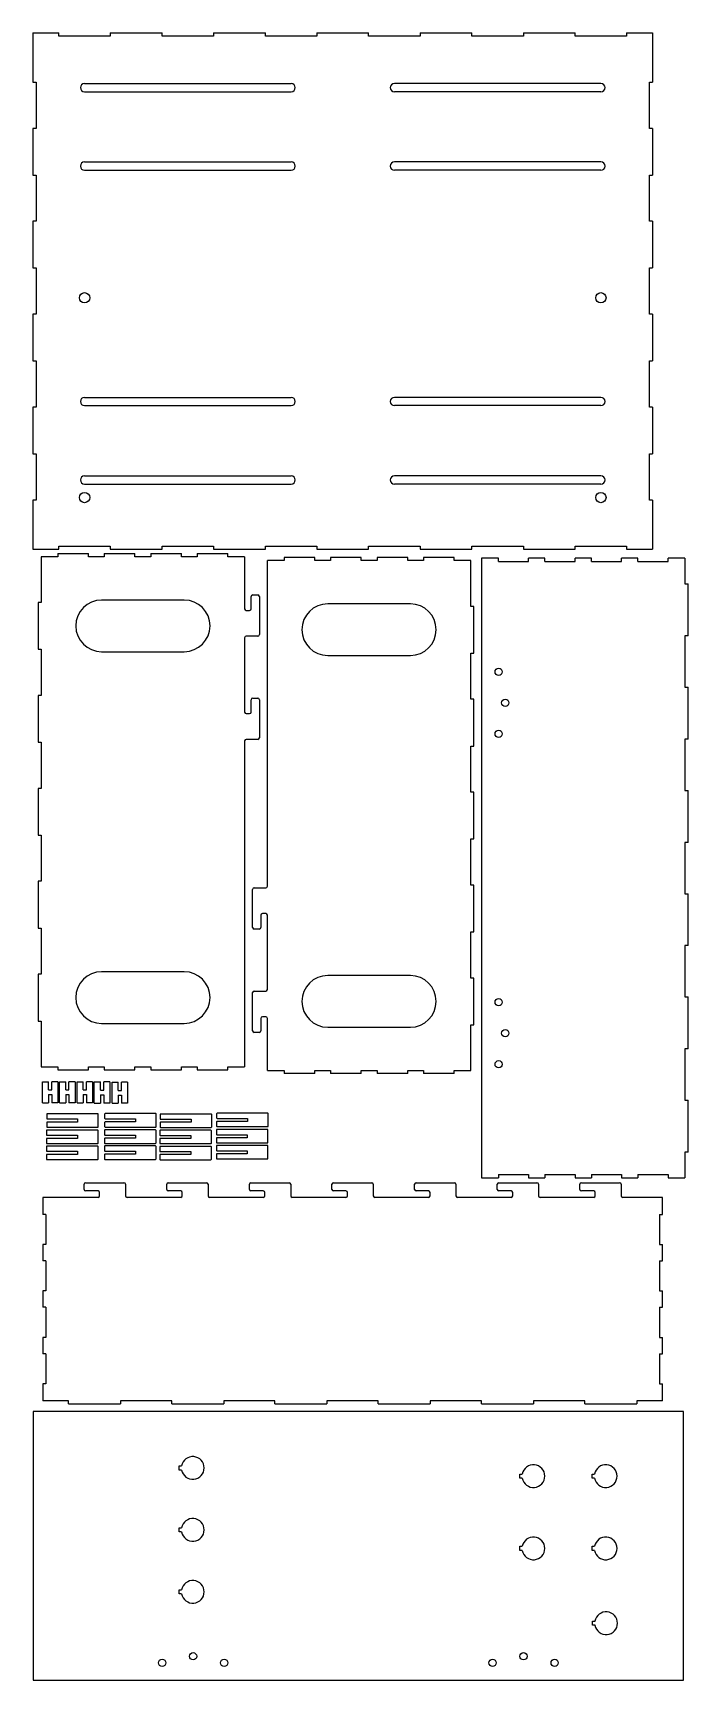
# Model space of a CAD drawing. Header units: millimetres. Extents: x 2 to 637, y 2 to 1597.
import ezdxf

# ---------------------------------------------------------------- set-up
doc = ezdxf.new("R2010")
doc.units = ezdxf.units.MM

msp = doc.modelspace()

# ---------------------------------------------------------------- linework, layer by layer
at = {"color": 7, "linetype": 'Continuous', "lineweight": 25}
for p, q in [((2.1, 1597.1), (2.1, 1549.5)), ((2.1, 1597.1), (27.2, 1597.1)), ((27.2, 1594.1), (27.2, 1597.1)), ((77, 1597.1), (77, 1594.1)), ((77, 1597.1), (127.2, 1597.1)), ((127.2, 1594.1), (127.2, 1597.1)), ((177, 1597.1), (177, 1594.1)), ((177, 1597.1), (227.2, 1597.1)), ((227.2, 1594.1), (227.2, 1597.1)), ((277, 1597.1), (277, 1594.1)), ((277, 1597.1), (327.2, 1597.1)), ((327.2, 1594.1), (327.2, 1597.1)), ((377, 1597.1), (377, 1594.1)), ((377, 1597.1), (427.2, 1597.1)), ((427.2, 1594.1), (427.2, 1597.1)), ((477, 1597.1), (477, 1594.1)), ((477, 1597.1), (527.2, 1597.1)), ((527.2, 1594.1), (527.2, 1597.1)), ((577, 1597.1), (577, 1594.1)), ((577, 1597.1), (602.1, 1597.1)), ((602.1, 1597.1), (602.1, 1549.5)), ((77, 1594.1), (27.2, 1594.1)), ((177, 1594.1), (127.2, 1594.1)), ((277, 1594.1), (227.2, 1594.1)), ((377, 1594.1), (327.2, 1594.1)), ((477, 1594.1), (427.2, 1594.1)), ((577, 1594.1), (527.2, 1594.1)), ((2.1, 1549.5), (5.1, 1549.5)), ((5.1, 1549.5), (5.1, 1504.7)), ((52.1, 1548.1), (252.1, 1548.1)), ((552.1, 1548.1), (352.1, 1548.1)), ((599.1, 1504.7), (599.1, 1549.5)), ((599.1, 1549.5), (602.1, 1549.5)), ((52.1, 1540.1), (252.1, 1540.1)), ((552.1, 1540.1), (352.1, 1540.1)), ((5.1, 1504.7), (2.1, 1504.7)), ((2.1, 1504.7), (2.1, 1459.5)), ((602.1, 1504.7), (599.1, 1504.7)), ((602.1, 1504.7), (602.1, 1459.5)), ((52.1, 1472.1), (252.1, 1472.1)), ((552.1, 1472.1), (352.1, 1472.1)), ((2.1, 1459.5), (5.1, 1459.5)), ((5.1, 1459.5), (5.1, 1414.7)), ((52.1, 1464.1), (252.1, 1464.1)), ((552.1, 1464.1), (352.1, 1464.1)), ((599.1, 1459.5), (602.1, 1459.5)), ((599.1, 1414.7), (599.1, 1459.5)), ((5.1, 1414.7), (2.1, 1414.7)), ((2.1, 1414.7), (2.1, 1369.5)), ((602.1, 1414.7), (599.1, 1414.7)), ((602.1, 1414.7), (602.1, 1369.5)), ((2.1, 1369.5), (5.1, 1369.5)), ((5.1, 1369.5), (5.1, 1324.7)), ((599.1, 1369.5), (602.1, 1369.5)), ((599.1, 1324.7), (599.1, 1369.5)), ((5.1, 1324.7), (2.1, 1324.7)), ((2.1, 1324.7), (2.1, 1279.5)), ((602.1, 1324.7), (599.1, 1324.7)), ((602.1, 1324.7), (602.1, 1279.5)), ((2.1, 1279.5), (5.1, 1279.5)), ((5.1, 1279.5), (5.1, 1234.7)), ((599.1, 1279.5), (602.1, 1279.5)), ((599.1, 1234.7), (599.1, 1279.5)), ((5.1, 1234.7), (2.1, 1234.7)), ((2.1, 1234.7), (2.1, 1189.5)), ((52.1, 1244.1), (252.1, 1244.1)), ((52.1, 1236.1), (252.1, 1236.1)), ((552.1, 1244.1), (352.1, 1244.1)), ((552.1, 1236.1), (352.1, 1236.1)), ((602.1, 1234.7), (599.1, 1234.7)), ((602.1, 1234.7), (602.1, 1189.5)), ((2.1, 1189.5), (5.1, 1189.5)), ((5.1, 1189.5), (5.1, 1144.7)), ((599.1, 1189.5), (602.1, 1189.5)), ((599.1, 1144.7), (599.1, 1189.5)), ((52.1, 1168.1), (252.1, 1168.1)), ((552.1, 1168.1), (352.1, 1168.1)), ((52.1, 1160.1), (252.1, 1160.1)), ((552.1, 1160.1), (352.1, 1160.1)), ((5.1, 1144.7), (2.1, 1144.7)), ((2.1, 1144.7), (2.1, 1097.1)), ((602.1, 1144.7), (599.1, 1144.7)), ((602.1, 1144.7), (602.1, 1097.1)), ((2.1, 1097.1), (27.2, 1097.1)), ((10.1, 1089.8), (10.1, 1045.4)), ((26.2, 1089.8), (10.1, 1089.8)), ((26.2, 1092.8), (26.2, 1089.8)), ((26.2, 1092.8), (55.9, 1092.8)), ((27.2, 1100.1), (77, 1100.1)), ((27.2, 1097.1), (27.2, 1100.1)), ((55.9, 1089.8), (55.9, 1092.8)), ((71.2, 1089.8), (55.9, 1089.8)), ((71.2, 1092.8), (71.2, 1089.8)), ((71.2, 1092.8), (100.9, 1092.8)), ((77, 1100.1), (77, 1097.1)), ((77, 1097.1), (127.2, 1097.1)), ((100.9, 1089.8), (100.9, 1092.8)), ((116.2, 1089.8), (100.9, 1089.8)), ((116.2, 1092.8), (116.2, 1089.8)), ((116.2, 1092.8), (145.9, 1092.8)), ((127.2, 1100.1), (177, 1100.1)), ((127.2, 1097.1), (127.2, 1100.1)), ((145.9, 1089.8), (145.9, 1092.8)), ((161.2, 1089.8), (145.9, 1089.8)), ((161.2, 1092.8), (161.2, 1089.8)), ((161.2, 1092.8), (190.9, 1092.8)), ((177, 1100.1), (177, 1097.1)), ((177, 1097.1), (227.2, 1097.1)), ((190.9, 1089.8), (190.9, 1092.8)), ((207.1, 1089.8), (190.9, 1089.8)), ((207.1, 1089.8), (207.1, 1039.3)), ((227.2, 1100.1), (277, 1100.1)), ((227.2, 1097.1), (227.2, 1100.1)), ((245.3, 1086.1), (229.1, 1086.1)), ((229.1, 770.6), (229.1, 1086.1)), ((245.3, 1089.1), (245.3, 1086.1)), ((275, 1089.1), (245.3, 1089.1)), ((275, 1086.1), (275, 1089.1)), ((290.3, 1086.1), (275, 1086.1)), ((277, 1100.1), (277, 1097.1)), ((277, 1097.1), (327.2, 1097.1)), ((290.3, 1089.1), (290.3, 1086.1)), ((320, 1089.1), (290.3, 1089.1)), ((320, 1086.1), (320, 1089.1)), ((335.3, 1086.1), (320, 1086.1)), ((327.2, 1100.1), (377, 1100.1)), ((327.2, 1097.1), (327.2, 1100.1)), ((335.3, 1089.1), (335.3, 1086.1)), ((365, 1089.1), (335.3, 1089.1)), ((365, 1086.1), (365, 1089.1)), ((380.3, 1086.1), (365, 1086.1)), ((377, 1100.1), (377, 1097.1)), ((377, 1097.1), (427.2, 1097.1)), ((380.3, 1089.1), (380.3, 1086.1)), ((410, 1089.1), (380.3, 1089.1)), ((410, 1086.1), (410, 1089.1)), ((426.1, 1086.1), (410, 1086.1)), ((426.1, 1041.7), (426.1, 1086.1)), ((427.2, 1100.1), (477, 1100.1)), ((427.2, 1097.1), (427.2, 1100.1)), ((436.5, 1088.3), (436.5, 488.3)), ((452.9, 1088.3), (436.5, 1088.3)), ((452.9, 1085.3), (452.9, 1088.3)), ((452.9, 1085.3), (482.1, 1085.3)), ((477, 1100.1), (477, 1097.1)), ((477, 1097.1), (527.2, 1097.1)), ((482.1, 1085.3), (482.1, 1088.3)), ((497.9, 1088.3), (482.1, 1088.3)), ((497.9, 1085.3), (497.9, 1088.3)), ((497.9, 1085.3), (527.1, 1085.3)), ((527.1, 1085.3), (527.1, 1088.3)), ((542.9, 1088.3), (527.1, 1088.3)), ((527.2, 1100.1), (577, 1100.1)), ((527.2, 1097.1), (527.2, 1100.1)), ((542.9, 1085.3), (542.9, 1088.3)), ((542.9, 1085.3), (572.1, 1085.3)), ((572.1, 1085.3), (572.1, 1088.3)), ((587.9, 1088.3), (572.1, 1088.3)), ((577, 1100.1), (577, 1097.1)), ((577, 1097.1), (602.1, 1097.1)), ((587.9, 1085.3), (587.9, 1088.3)), ((587.9, 1085.3), (617.1, 1085.3)), ((617.1, 1085.3), (617.1, 1088.3)), ((633.5, 1088.3), (617.1, 1088.3)), ((633.5, 1088.3), (633.5, 1063.4)), ((633.5, 1063.4), (636.5, 1063.4)), ((636.5, 1013.1), (636.5, 1063.4)), ((10.1, 1045.4), (7.1, 1045.4)), ((7.1, 1045.4), (7.1, 1000.1)), ((148.6, 1047.8), (68.6, 1047.8)), ((208.6, 1037.8), (211.9, 1037.8)), ((213.4, 1039.3), (213.4, 1051.3)), ((214.9, 1052.8), (219.9, 1052.8)), ((221.4, 1051.3), (221.4, 1014.3)), ((367.6, 1044.1), (287.6, 1044.1)), ((429.1, 1041.7), (426.1, 1041.7)), ((429.1, 996.4), (429.1, 1041.7)), ((207.1, 1011.3), (207.1, 939.3)), ((219.9, 1012.8), (208.6, 1012.8)), ((636.5, 1013.1), (633.5, 1013.1)), ((633.5, 1013.1), (633.5, 963.4)), ((7.1, 1000.1), (10.1, 1000.1)), ((10.1, 1000.1), (10.1, 955.4)), ((68.6, 997.8), (148.6, 997.8)), ((287.6, 994.1), (367.6, 994.1)), ((426.1, 996.4), (429.1, 996.4)), ((426.1, 951.7), (426.1, 996.4)), ((633.5, 963.4), (636.5, 963.4)), ((636.5, 913.1), (636.5, 963.4)), ((10.1, 955.4), (7.1, 955.4)), ((7.1, 955.4), (7.1, 910.1)), ((213.4, 939.3), (213.4, 951.3)), ((214.9, 952.8), (219.9, 952.8)), ((221.4, 951.3), (221.4, 914.3)), ((429.1, 951.7), (426.1, 951.7)), ((429.1, 906.4), (429.1, 951.7)), ((208.6, 937.8), (211.9, 937.8)), ((7.1, 910.1), (10.1, 910.1)), ((10.1, 910.1), (10.1, 865.4)), ((207.1, 911.3), (207.1, 595.8)), ((219.9, 912.8), (208.6, 912.8)), ((636.5, 913.1), (633.5, 913.1)), ((633.5, 913.1), (633.5, 863.4)), ((426.1, 906.4), (429.1, 906.4)), ((426.1, 861.7), (426.1, 906.4)), ((10.1, 865.4), (7.1, 865.4)), ((7.1, 865.4), (7.1, 820.1)), ((429.1, 861.7), (426.1, 861.7)), ((429.1, 816.4), (429.1, 861.7)), ((633.5, 863.4), (636.5, 863.4)), ((636.5, 813.1), (636.5, 863.4)), ((7.1, 820.1), (10.1, 820.1)), ((10.1, 820.1), (10.1, 775.4)), ((426.1, 816.4), (429.1, 816.4)), ((426.1, 771.7), (426.1, 816.4)), ((636.5, 813.1), (633.5, 813.1)), ((633.5, 813.1), (633.5, 763.4)), ((10.1, 775.4), (7.1, 775.4)), ((7.1, 775.4), (7.1, 730.1)), ((214.8, 730.6), (214.8, 767.6)), ((216.3, 769.1), (227.6, 769.1)), ((429.1, 771.7), (426.1, 771.7)), ((429.1, 726.4), (429.1, 771.7)), ((633.5, 763.4), (636.5, 763.4)), ((636.5, 713.1), (636.5, 763.4)), ((222.8, 742.6), (222.8, 730.6)), ((227.6, 744.1), (224.3, 744.1)), ((229.1, 670.6), (229.1, 742.6)), ((7.1, 730.1), (10.1, 730.1)), ((10.1, 730.1), (10.1, 685.4)), ((221.3, 729.1), (216.3, 729.1)), ((426.1, 726.4), (429.1, 726.4)), ((426.1, 681.7), (426.1, 726.4)), ((636.5, 713.1), (633.5, 713.1)), ((633.5, 713.1), (633.5, 663.4)), ((148.6, 687.8), (68.6, 687.8)), ((10.1, 685.4), (7.1, 685.4)), ((7.1, 685.4), (7.1, 640.1)), ((367.6, 684.1), (287.6, 684.1)), ((429.1, 681.7), (426.1, 681.7)), ((429.1, 636.4), (429.1, 681.7)), ((214.8, 630.6), (214.8, 667.6)), ((216.3, 669.1), (227.6, 669.1)), ((633.5, 663.4), (636.5, 663.4)), ((636.5, 613.1), (636.5, 663.4)), ((7.1, 640.1), (10.1, 640.1)), ((10.1, 640.1), (10.1, 595.8)), ((222.8, 642.6), (222.8, 630.6)), ((227.6, 644.1), (224.3, 644.1)), ((229.1, 592.1), (229.1, 642.6)), ((68.6, 637.8), (148.6, 637.8)), ((221.3, 629.1), (216.3, 629.1)), ((287.6, 634.1), (367.6, 634.1)), ((426.1, 636.4), (429.1, 636.4)), ((426.1, 592.1), (426.1, 636.4)), ((636.5, 613.1), (633.5, 613.1)), ((633.5, 613.1), (633.5, 563.4)), ((10.1, 595.8), (26.2, 595.8)), ((26.2, 595.8), (26.2, 592.8)), ((26.2, 592.8), (55.9, 592.8)), ((55.9, 592.8), (55.9, 595.8)), ((55.9, 595.8), (71.2, 595.8)), ((71.2, 595.8), (71.2, 592.8)), ((71.2, 592.8), (100.9, 592.8)), ((100.9, 595.8), (116.2, 595.8)), ((100.9, 592.8), (100.9, 595.8)), ((116.2, 595.8), (116.2, 592.8)), ((116.2, 592.8), (145.9, 592.8)), ((145.9, 595.8), (161.2, 595.8)), ((145.9, 592.8), (145.9, 595.8)), ((161.2, 595.8), (161.2, 592.8)), ((161.2, 592.8), (190.9, 592.8)), ((190.9, 595.8), (207.1, 595.8)), ((190.9, 592.8), (190.9, 595.8)), ((229.1, 592.1), (245.3, 592.1)), ((245.3, 592.1), (245.3, 589.1)), ((275, 592.1), (290.3, 592.1)), ((275, 589.1), (275, 592.1)), ((290.3, 592.1), (290.3, 589.1)), ((320, 592.1), (335.3, 592.1)), ((320, 589.1), (320, 592.1)), ((335.3, 592.1), (335.3, 589.1)), ((365, 592.1), (380.3, 592.1)), ((365, 589.1), (365, 592.1)), ((380.3, 592.1), (380.3, 589.1)), ((410, 592.1), (426.1, 592.1)), ((410, 589.1), (410, 592.1)), ((11.2, 581.3), (17.1, 581.3)), ((11.2, 560.8), (11.2, 581.3)), ((17.1, 573.3), (17.1, 581.3)), ((20.3, 573.3), (20.3, 581.3)), ((26.2, 581.3), (20.3, 581.3)), ((26.2, 581.3), (26.2, 560.8)), ((27.9, 581.3), (33.8, 581.3)), ((27.9, 560.8), (27.9, 581.3)), ((33.8, 573.3), (33.8, 581.3)), ((37, 573.3), (37, 581.3)), ((42.9, 581.3), (37, 581.3)), ((42.9, 581.3), (42.9, 560.8)), ((44.8, 581.3), (50.7, 581.3)), ((44.8, 560.8), (44.8, 581.3)), ((50.7, 573.3), (50.7, 581.3)), ((53.9, 573.3), (53.9, 581.3)), ((59.8, 581.3), (53.9, 581.3)), ((59.8, 581.3), (59.8, 560.8)), ((61.5, 581.1), (67.4, 581.1)), ((61.5, 560.6), (61.5, 581.1)), ((67.4, 573.1), (67.4, 581.1)), ((70.6, 573.1), (70.6, 581.1)), ((76.5, 581.1), (70.6, 581.1)), ((76.5, 581.1), (76.5, 560.6)), ((78.7, 580.9), (84.6, 580.9)), ((78.7, 560.4), (78.7, 580.9)), ((84.6, 572.9), (84.6, 580.9)), ((87.8, 572.9), (87.8, 580.9)), ((93.7, 580.9), (87.8, 580.9)), ((93.7, 580.9), (93.7, 560.4)), ((275, 589.1), (245.3, 589.1)), ((320, 589.1), (290.3, 589.1)), ((365, 589.1), (335.3, 589.1)), ((410, 589.1), (380.3, 589.1)), ((11.2, 560.8), (17.1, 560.8)), ((17.1, 573.3), (20.3, 573.3)), ((17.1, 568.8), (20.3, 568.8)), ((17.1, 568.8), (17.1, 560.8)), ((20.3, 568.8), (20.3, 560.8)), ((26.2, 560.8), (20.3, 560.8)), ((27.9, 560.8), (33.8, 560.8)), ((33.8, 573.3), (37, 573.3)), ((33.8, 568.8), (37, 568.8)), ((33.8, 568.8), (33.8, 560.8)), ((37, 568.8), (37, 560.8)), ((42.9, 560.8), (37, 560.8)), ((44.8, 560.8), (50.7, 560.8)), ((50.7, 573.3), (53.9, 573.3)), ((50.7, 568.8), (53.9, 568.8)), ((50.7, 568.8), (50.7, 560.8)), ((53.9, 568.8), (53.9, 560.8)), ((59.8, 560.8), (53.9, 560.8)), ((61.5, 560.6), (67.4, 560.6)), ((67.4, 573.1), (70.6, 573.1)), ((67.4, 568.6), (70.6, 568.6)), ((67.4, 568.6), (67.4, 560.6)), ((70.6, 568.6), (70.6, 560.6)), ((76.5, 560.6), (70.6, 560.6)), ((78.7, 560.4), (84.6, 560.4)), ((84.6, 572.9), (87.8, 572.9)), ((84.6, 568.4), (87.8, 568.4)), ((84.6, 568.4), (84.6, 560.4)), ((87.8, 568.4), (87.8, 560.4)), ((93.7, 560.4), (87.8, 560.4)), ((633.5, 563.4), (636.5, 563.4)), ((636.5, 513.1), (636.5, 563.4)), ((15.4, 549.7), (15.4, 545.7)), ((64.9, 550.2), (15.9, 550.2)), ((15.9, 545.2), (45.4, 545.2)), ((45.4, 545.2), (45.4, 542.2)), ((65.4, 537.7), (65.4, 549.7)), ((71.5, 549.9), (71.5, 545.9)), ((121, 550.4), (72, 550.4)), ((72, 545.4), (101.5, 545.4)), ((101.5, 542.4), (72, 542.4)), ((101.5, 545.4), (101.5, 542.4)), ((121.5, 537.9), (121.5, 549.9)), ((125.2, 549.5), (125.2, 545.5)), ((174.7, 550), (125.7, 550)), ((125.7, 545), (155.2, 545)), ((155.2, 545), (155.2, 542)), ((175.2, 537.5), (175.2, 549.5)), ((180, 550.3), (180, 546.3)), ((229.5, 550.8), (180.5, 550.8)), ((180.5, 545.8), (210, 545.8)), ((210, 542.8), (180.5, 542.8)), ((210, 545.8), (210, 542.8)), ((230, 538.3), (230, 550.3)), ((15.2, 533.9), (15.2, 529.9)), ((15.4, 541.7), (15.4, 537.7)), ((64.7, 534.4), (15.7, 534.4)), ((15.7, 529.4), (45.2, 529.4)), ((45.4, 542.2), (15.9, 542.2)), ((15.9, 537.2), (64.9, 537.2)), ((45.2, 529.4), (45.2, 526.4)), ((65.2, 521.9), (65.2, 533.9)), ((71.3, 534.1), (71.3, 530.1)), ((71.5, 541.9), (71.5, 537.9)), ((120.8, 534.6), (71.8, 534.6)), ((71.8, 529.6), (101.3, 529.6)), ((101.3, 526.6), (71.8, 526.6)), ((72, 537.4), (121, 537.4)), ((101.3, 529.6), (101.3, 526.6)), ((121.3, 522.1), (121.3, 534.1)), ((124.9, 533.8), (124.9, 529.8)), ((125.2, 541.5), (125.2, 537.5)), ((174.4, 534.3), (125.4, 534.3)), ((125.4, 529.3), (154.9, 529.3)), ((155.2, 542), (125.7, 542)), ((125.7, 537), (174.7, 537)), ((154.9, 529.3), (154.9, 526.3)), ((174.9, 521.8), (174.9, 533.8)), ((179.7, 534.5), (179.7, 530.5)), ((179.7, 526.5), (179.7, 522.5)), ((180, 542.3), (180, 538.3)), ((229.2, 535), (180.2, 535)), ((180.2, 530), (209.7, 530)), ((209.7, 527), (180.2, 527)), ((180.5, 537.8), (229.5, 537.8)), ((209.7, 530), (209.7, 527)), ((229.7, 522.5), (229.7, 534.5)), ((15.2, 525.9), (15.2, 521.9)), ((15.2, 518.4), (15.2, 514.4)), ((45.2, 526.4), (15.7, 526.4)), ((15.7, 521.4), (64.7, 521.4)), ((64.7, 518.9), (15.7, 518.9)), ((15.7, 513.9), (45.2, 513.9)), ((45.2, 510.9), (15.7, 510.9)), ((45.2, 513.9), (45.2, 510.9)), ((65.2, 506.4), (65.2, 518.4)), ((71.3, 526.1), (71.3, 522.1)), ((71.3, 518.6), (71.3, 514.6)), ((71.3, 510.6), (71.3, 506.6)), ((71.8, 521.6), (120.8, 521.6)), ((120.8, 519.1), (71.8, 519.1)), ((71.8, 514.1), (101.3, 514.1)), ((101.3, 511.1), (71.8, 511.1)), ((101.3, 514.1), (101.3, 511.1)), ((121.3, 506.6), (121.3, 518.6)), ((124.9, 525.8), (124.9, 521.8)), ((124.9, 518.2), (124.9, 514.2)), ((154.9, 526.3), (125.4, 526.3)), ((125.4, 521.3), (174.4, 521.3)), ((174.4, 518.7), (125.4, 518.7)), ((125.4, 513.7), (154.9, 513.7)), ((154.9, 510.7), (125.4, 510.7)), ((154.9, 513.7), (154.9, 510.7)), ((174.9, 506.2), (174.9, 518.2)), ((179.7, 519), (179.7, 515)), ((179.7, 511), (179.7, 507)), ((180.2, 522), (229.2, 522)), ((229.2, 519.5), (180.2, 519.5)), ((180.2, 514.5), (209.7, 514.5)), ((209.7, 511.5), (180.2, 511.5)), ((209.7, 514.5), (209.7, 511.5)), ((229.7, 507), (229.7, 519)), ((636.5, 513.1), (633.5, 513.1)), ((633.5, 513.1), (633.5, 488.3)), ((15.2, 510.4), (15.2, 506.4)), ((15.7, 505.9), (64.7, 505.9)), ((71.8, 506.1), (120.8, 506.1)), ((124.9, 510.2), (124.9, 506.2)), ((125.4, 505.7), (174.4, 505.7)), ((180.2, 506.5), (229.2, 506.5)), ((51.7, 477), (51.7, 482)), ((53.2, 483.5), (90.2, 483.5)), ((91.7, 482), (91.7, 470.7)), ((131.7, 477), (131.7, 482)), ((133.2, 483.5), (170.2, 483.5)), ((171.7, 482), (171.7, 470.7)), ((211.7, 477), (211.7, 482)), ((213.2, 483.5), (250.2, 483.5)), ((251.7, 482), (251.7, 470.7)), ((291.7, 477), (291.7, 482)), ((293.2, 483.5), (330.2, 483.5)), ((331.7, 482), (331.7, 470.7)), ((371.7, 477), (371.7, 482)), ((373.2, 483.5), (410.2, 483.5)), ((411.7, 482), (411.7, 470.7)), ((436.5, 488.3), (452.9, 488.3)), ((451.7, 477), (451.7, 482)), ((452.9, 491.3), (482.1, 491.3)), ((452.9, 491.3), (452.9, 488.3)), ((453.2, 483.5), (490.2, 483.5)), ((482.1, 491.3), (482.1, 488.3)), ((482.1, 488.3), (497.9, 488.3)), ((491.7, 482), (491.7, 470.7)), ((497.9, 491.3), (527.1, 491.3)), ((497.9, 491.3), (497.9, 488.3)), ((527.1, 491.3), (527.1, 488.3)), ((527.1, 488.3), (542.9, 488.3)), ((531.7, 477), (531.7, 482)), ((533.2, 483.5), (570.2, 483.5)), ((542.9, 491.3), (572.1, 491.3)), ((542.9, 491.3), (542.9, 488.3)), ((571.7, 482), (571.7, 470.7)), ((572.1, 491.3), (572.1, 488.3)), ((572.1, 488.3), (587.9, 488.3)), ((587.9, 491.3), (617.1, 491.3)), ((587.9, 491.3), (587.9, 488.3)), ((617.1, 491.3), (617.1, 488.3)), ((617.1, 488.3), (633.5, 488.3)), ((11.7, 469.2), (11.7, 452.8)), ((65.2, 469.2), (11.7, 469.2)), ((65.2, 475.5), (53.2, 475.5)), ((66.7, 470.7), (66.7, 474)), ((145.2, 469.2), (93.2, 469.2)), ((145.2, 475.5), (133.2, 475.5)), ((146.7, 470.7), (146.7, 474)), ((225.2, 469.2), (173.2, 469.2)), ((225.2, 475.5), (213.2, 475.5)), ((226.7, 470.7), (226.7, 474)), ((305.2, 469.2), (253.2, 469.2)), ((305.2, 475.5), (293.2, 475.5)), ((306.7, 470.7), (306.7, 474)), ((385.2, 469.2), (333.2, 469.2)), ((385.2, 475.5), (373.2, 475.5)), ((386.7, 470.7), (386.7, 474)), ((465.2, 469.2), (413.2, 469.2)), ((465.2, 475.5), (453.2, 475.5)), ((466.7, 470.7), (466.7, 474)), ((545.2, 469.2), (493.2, 469.2)), ((545.2, 475.5), (533.2, 475.5)), ((546.7, 470.7), (546.7, 474)), ((611.7, 469.2), (573.2, 469.2)), ((611.7, 452.8), (611.7, 469.2)), ((14.7, 452.8), (11.7, 452.8)), ((14.7, 452.8), (14.7, 423.6)), ((608.7, 452.8), (611.7, 452.8)), ((608.7, 452.8), (608.7, 423.6)), ((14.7, 423.6), (11.7, 423.6)), ((11.7, 423.6), (11.7, 407.8)), ((608.7, 423.6), (611.7, 423.6)), ((611.7, 407.8), (611.7, 423.6)), ((14.7, 407.8), (11.7, 407.8)), ((14.7, 407.8), (14.7, 378.6)), ((608.7, 407.8), (611.7, 407.8)), ((608.7, 407.8), (608.7, 378.6)), ((14.7, 378.6), (11.7, 378.6)), ((11.7, 378.6), (11.7, 362.8)), ((608.7, 378.6), (611.7, 378.6)), ((611.7, 362.8), (611.7, 378.6)), ((14.7, 362.8), (11.7, 362.8)), ((14.7, 362.8), (14.7, 333.6)), ((608.7, 362.8), (611.7, 362.8)), ((608.7, 362.8), (608.7, 333.6)), ((14.7, 333.6), (11.7, 333.6)), ((11.7, 333.6), (11.7, 317.8)), ((608.7, 333.6), (611.7, 333.6)), ((611.7, 317.8), (611.7, 333.6)), ((14.7, 317.8), (11.7, 317.8)), ((14.7, 317.8), (14.7, 288.6)), ((608.7, 317.8), (611.7, 317.8)), ((608.7, 317.8), (608.7, 288.6)), ((14.7, 288.6), (11.7, 288.6)), ((11.7, 288.6), (11.7, 272.2)), ((608.7, 288.6), (611.7, 288.6)), ((611.7, 272.2), (611.7, 288.6)), ((36.5, 272.2), (11.7, 272.2)), ((36.5, 269.2), (36.5, 272.2)), ((136.5, 272.2), (86.8, 272.2)), ((86.8, 272.2), (86.8, 269.2)), ((136.5, 269.2), (136.5, 272.2)), ((236.5, 272.2), (186.8, 272.2)), ((186.8, 272.2), (186.8, 269.2)), ((236.5, 269.2), (236.5, 272.2)), ((336.5, 272.2), (286.8, 272.2)), ((286.8, 272.2), (286.8, 269.2)), ((336.5, 269.2), (336.5, 272.2)), ((436.5, 272.2), (386.8, 272.2)), ((386.8, 272.2), (386.8, 269.2)), ((436.5, 269.2), (436.5, 272.2)), ((536.5, 272.2), (486.8, 272.2)), ((486.8, 272.2), (486.8, 269.2)), ((536.5, 269.2), (536.5, 272.2)), ((611.7, 272.2), (586.8, 272.2)), ((586.8, 272.2), (586.8, 269.2)), ((2.2, 261.8), (2.2, 1.8)), ((632.2, 261.8), (2.2, 261.8)), ((36.5, 269.2), (86.8, 269.2)), ((136.5, 269.2), (186.8, 269.2)), ((236.5, 269.2), (286.8, 269.2)), ((336.5, 269.2), (386.8, 269.2)), ((436.5, 269.2), (486.8, 269.2)), ((536.5, 269.2), (586.8, 269.2)), ((632.2, 1.8), (632.2, 261.8)), ((143.6, 209.2), (146.1, 209.2)), ((143.6, 205.2), (143.6, 209.2)), ((146.1, 205.2), (143.6, 205.2)), ((473.5, 201.3), (476, 201.3)), ((473.5, 197.3), (473.5, 201.3)), ((476, 197.3), (473.5, 197.3)), ((543.5, 201.3), (546, 201.3)), ((543.5, 197.3), (543.5, 201.3)), ((546, 197.3), (543.5, 197.3)), ((143.6, 149.2), (146.1, 149.2)), ((143.6, 145.2), (143.6, 149.2)), ((146.1, 145.2), (143.6, 145.2)), ((473.5, 131.3), (476, 131.3)), ((473.5, 127.3), (473.5, 131.3)), ((543.5, 131.3), (546, 131.3)), ((543.5, 127.3), (543.5, 131.3)), ((476, 127.3), (473.5, 127.3)), ((546, 127.3), (543.5, 127.3)), ((143.6, 89.2), (146.1, 89.2)), ((143.6, 85.2), (143.6, 89.2)), ((146.1, 85.2), (143.6, 85.2)), ((543.9, 58.8), (546.4, 58.8)), ((543.9, 54.8), (543.9, 58.8)), ((546.4, 54.8), (543.9, 54.8)), ((2.2, 1.8), (632.2, 1.8))]:
    msp.add_line(p, q, dxfattribs=at)
for centre, radius in [((52.1, 1340.6), 5), ((552.1, 1340.6), 5), ((52.1, 1147.1), 5), ((552.1, 1147.1), 5), ((453.1, 978.3), 3.5), ((459.5, 948.3), 3.5), ((453.1, 918.2), 3.5), ((453.1, 658.3), 3.5), ((459.5, 628.3), 3.5), ((453.1, 598.2), 3.5), ((127.2, 18.4), 3.5), ((157.2, 24.8), 3.5), ((187.3, 18.4), 3.5), ((447.2, 18.4), 3.5), ((477.2, 24.8), 3.5), ((507.3, 18.4), 3.5)]:
    msp.add_circle(centre, radius, dxfattribs=at)
for centre, radius, start, end in [((52.1, 1544.1), 4, 90, 270), ((252.1, 1544.1), 4, 270, 90), ((352.1, 1544.1), 4, 90, 270), ((552.1, 1544.1), 4, 270, 90), ((52.1, 1468.1), 4, 90, 270), ((252.1, 1468.1), 4, 270, 90), ((352.1, 1468.1), 4, 90, 270), ((552.1, 1468.1), 4, 270, 90), ((52.1, 1240.1), 4, 90, 270), ((252.1, 1240.1), 4, 270, 90), ((352.1, 1240.1), 4, 90, 270), ((552.1, 1240.1), 4, 270, 90), ((52.1, 1164.1), 4, 90, 270), ((252.1, 1164.1), 4, 270, 90), ((352.1, 1164.1), 4, 90, 270), ((552.1, 1164.1), 4, 270, 90), ((68.6, 1022.8), 25, 90, 270), ((148.6, 1022.8), 25, 270, 90), ((208.6, 1039.3), 1.5, 180, 270), ((211.9, 1039.3), 1.5, 270, 0), ((214.9, 1051.3), 1.5, 90, 180), ((219.9, 1051.3), 1.5, 0, 90), ((287.6, 1019.1), 25, 90, 270), ((367.6, 1019.1), 25, 270, 90), ((208.6, 1011.3), 1.5, 90, 180), ((219.9, 1014.3), 1.5, 270, 0), ((214.9, 951.3), 1.5, 90, 180), ((219.9, 951.3), 1.5, 0, 90), ((208.6, 939.3), 1.5, 180, 270), ((211.9, 939.3), 1.5, 270, 0), ((208.6, 911.3), 1.5, 90, 180), ((219.9, 914.3), 1.5, 270, 0), ((216.3, 767.6), 1.5, 90, 180), ((227.6, 770.6), 1.5, 270, 0), ((224.3, 742.6), 1.5, 90, 180), ((227.6, 742.6), 1.5, 0, 90), ((216.3, 730.6), 1.5, 180, 270), ((221.3, 730.6), 1.5, 270, 0), ((68.6, 662.8), 25, 90, 270), ((148.6, 662.8), 25, 270, 90), ((227.6, 670.6), 1.5, 270, 0), ((287.6, 659.1), 25, 90, 270), ((367.6, 659.1), 25, 270, 90), ((216.3, 667.6), 1.5, 90, 180), ((224.3, 642.6), 1.5, 90, 180), ((227.6, 642.6), 1.5, 0, 90), ((216.3, 630.6), 1.5, 180, 270), ((221.3, 630.6), 1.5, 270, 0), ((15.9, 549.7), 0.5, 90, 180), ((15.9, 545.7), 0.5, 180, 270), ((64.9, 549.7), 0.5, 0, 90), ((72, 549.9), 0.5, 90, 180), ((72, 545.9), 0.5, 180, 270), ((72, 541.9), 0.5, 90, 180), ((121, 549.9), 0.5, 0, 90), ((125.7, 549.5), 0.5, 90, 180), ((125.7, 545.5), 0.5, 180, 270), ((174.7, 549.5), 0.5, 0, 90), ((180.5, 550.3), 0.5, 90, 180), ((180.5, 546.3), 0.5, 180, 270), ((180.5, 542.3), 0.5, 90, 180), ((229.5, 550.3), 0.5, 0, 90), ((15.7, 533.9), 0.5, 90, 180), ((15.7, 529.9), 0.5, 180, 270), ((15.9, 541.7), 0.5, 90, 180), ((15.9, 537.7), 0.5, 180, 270), ((64.7, 533.9), 0.5, 0, 90), ((64.9, 537.7), 0.5, 270, 0), ((71.8, 534.1), 0.5, 90, 180), ((71.8, 530.1), 0.5, 180, 270), ((71.8, 526.1), 0.5, 90, 180), ((72, 537.9), 0.5, 180, 270), ((120.8, 534.1), 0.5, 0, 90), ((121, 537.9), 0.5, 270, 0), ((125.4, 533.8), 0.5, 90, 180), ((125.4, 529.8), 0.5, 180, 270), ((125.7, 541.5), 0.5, 90, 180), ((125.7, 537.5), 0.5, 180, 270), ((174.4, 533.8), 0.5, 0, 90), ((174.7, 537.5), 0.5, 270, 0), ((180.2, 534.5), 0.5, 90, 180), ((180.2, 530.5), 0.5, 180, 270), ((180.2, 526.5), 0.5, 90, 180), ((180.5, 538.3), 0.5, 180, 270), ((229.2, 534.5), 0.5, 0, 90), ((229.5, 538.3), 0.5, 270, 0), ((15.7, 525.9), 0.5, 90, 180), ((15.7, 521.9), 0.5, 180, 270), ((15.7, 518.4), 0.5, 90, 180), ((15.7, 514.4), 0.5, 180, 270), ((15.7, 510.4), 0.5, 90, 180), ((64.7, 521.9), 0.5, 270, 0), ((64.7, 518.4), 0.5, 0, 90), ((71.8, 522.1), 0.5, 180, 270), ((71.8, 518.6), 0.5, 90, 180), ((71.8, 514.6), 0.5, 180, 270), ((71.8, 510.6), 0.5, 90, 180), ((120.8, 522.1), 0.5, 270, 0), ((120.8, 518.6), 0.5, 0, 90), ((125.4, 525.8), 0.5, 90, 180), ((125.4, 521.8), 0.5, 180, 270), ((125.4, 518.2), 0.5, 90, 180), ((125.4, 514.2), 0.5, 180, 270), ((125.4, 510.2), 0.5, 90, 180), ((174.4, 521.8), 0.5, 270, 0), ((174.4, 518.2), 0.5, 0, 90), ((180.2, 522.5), 0.5, 180, 270), ((180.2, 519), 0.5, 90, 180), ((180.2, 515), 0.5, 180, 270), ((180.2, 511), 0.5, 90, 180), ((229.2, 522.5), 0.5, 270, 0), ((229.2, 519), 0.5, 0, 90), ((15.7, 506.4), 0.5, 180, 270), ((64.7, 506.4), 0.5, 270, 0), ((71.8, 506.6), 0.5, 180, 270), ((120.8, 506.6), 0.5, 270, 0), ((125.4, 506.2), 0.5, 180, 270), ((174.4, 506.2), 0.5, 270, 0), ((180.2, 507), 0.5, 180, 270), ((229.2, 507), 0.5, 270, 0), ((53.2, 482), 1.5, 90, 180), ((90.2, 482), 1.5, 0, 90), ((133.2, 482), 1.5, 90, 180), ((170.2, 482), 1.5, 0, 90), ((213.2, 482), 1.5, 90, 180), ((250.2, 482), 1.5, 0, 90), ((293.2, 482), 1.5, 90, 180), ((330.2, 482), 1.5, 0, 90), ((373.2, 482), 1.5, 90, 180), ((410.2, 482), 1.5, 0, 90), ((453.2, 482), 1.5, 90, 180), ((490.2, 482), 1.5, 0, 90), ((533.2, 482), 1.5, 90, 180), ((570.2, 482), 1.5, 0, 90), ((53.2, 477), 1.5, 180, 270), ((65.2, 474), 1.5, 0, 90), ((65.2, 470.7), 1.5, 270, 0), ((93.2, 470.7), 1.5, 180, 270), ((133.2, 477), 1.5, 180, 270), ((145.2, 474), 1.5, 0, 90), ((145.2, 470.7), 1.5, 270, 0), ((173.2, 470.7), 1.5, 180, 270), ((213.2, 477), 1.5, 180, 270), ((225.2, 474), 1.5, 0, 90), ((225.2, 470.7), 1.5, 270, 0), ((253.2, 470.7), 1.5, 180, 270), ((293.2, 477), 1.5, 180, 270), ((305.2, 474), 1.5, 0, 90), ((305.2, 470.7), 1.5, 270, 0), ((333.2, 470.7), 1.5, 180, 270), ((373.2, 477), 1.5, 180, 270), ((385.2, 474), 1.5, 0, 90), ((385.2, 470.7), 1.5, 270, 0), ((413.2, 470.7), 1.5, 180, 270), ((453.2, 477), 1.5, 180, 270), ((465.2, 474), 1.5, 0, 90), ((465.2, 470.7), 1.5, 270, 0), ((493.2, 470.7), 1.5, 180, 270), ((533.2, 477), 1.5, 180, 270), ((545.2, 474), 1.5, 0, 90), ((545.2, 470.7), 1.5, 270, 0), ((573.2, 470.7), 1.5, 180, 270), ((156.9, 207.2), 11, 190.4757, 169.5243), ((486.8, 199.3), 11, 190.4757, 169.5243), ((556.8, 199.3), 11, 190.4757, 169.5243), ((156.9, 147.2), 11, 190.4757, 169.5243), ((486.8, 129.3), 11, 190.4757, 169.5243), ((556.8, 129.3), 11, 190.4757, 169.5243), ((156.9, 87.2), 11, 190.4757, 169.5243), ((557.2, 56.8), 11, 190.4757, 169.5243)]:
    msp.add_arc(centre, radius, start, end, dxfattribs=at)

doc.saveas('drawing.dxf')
